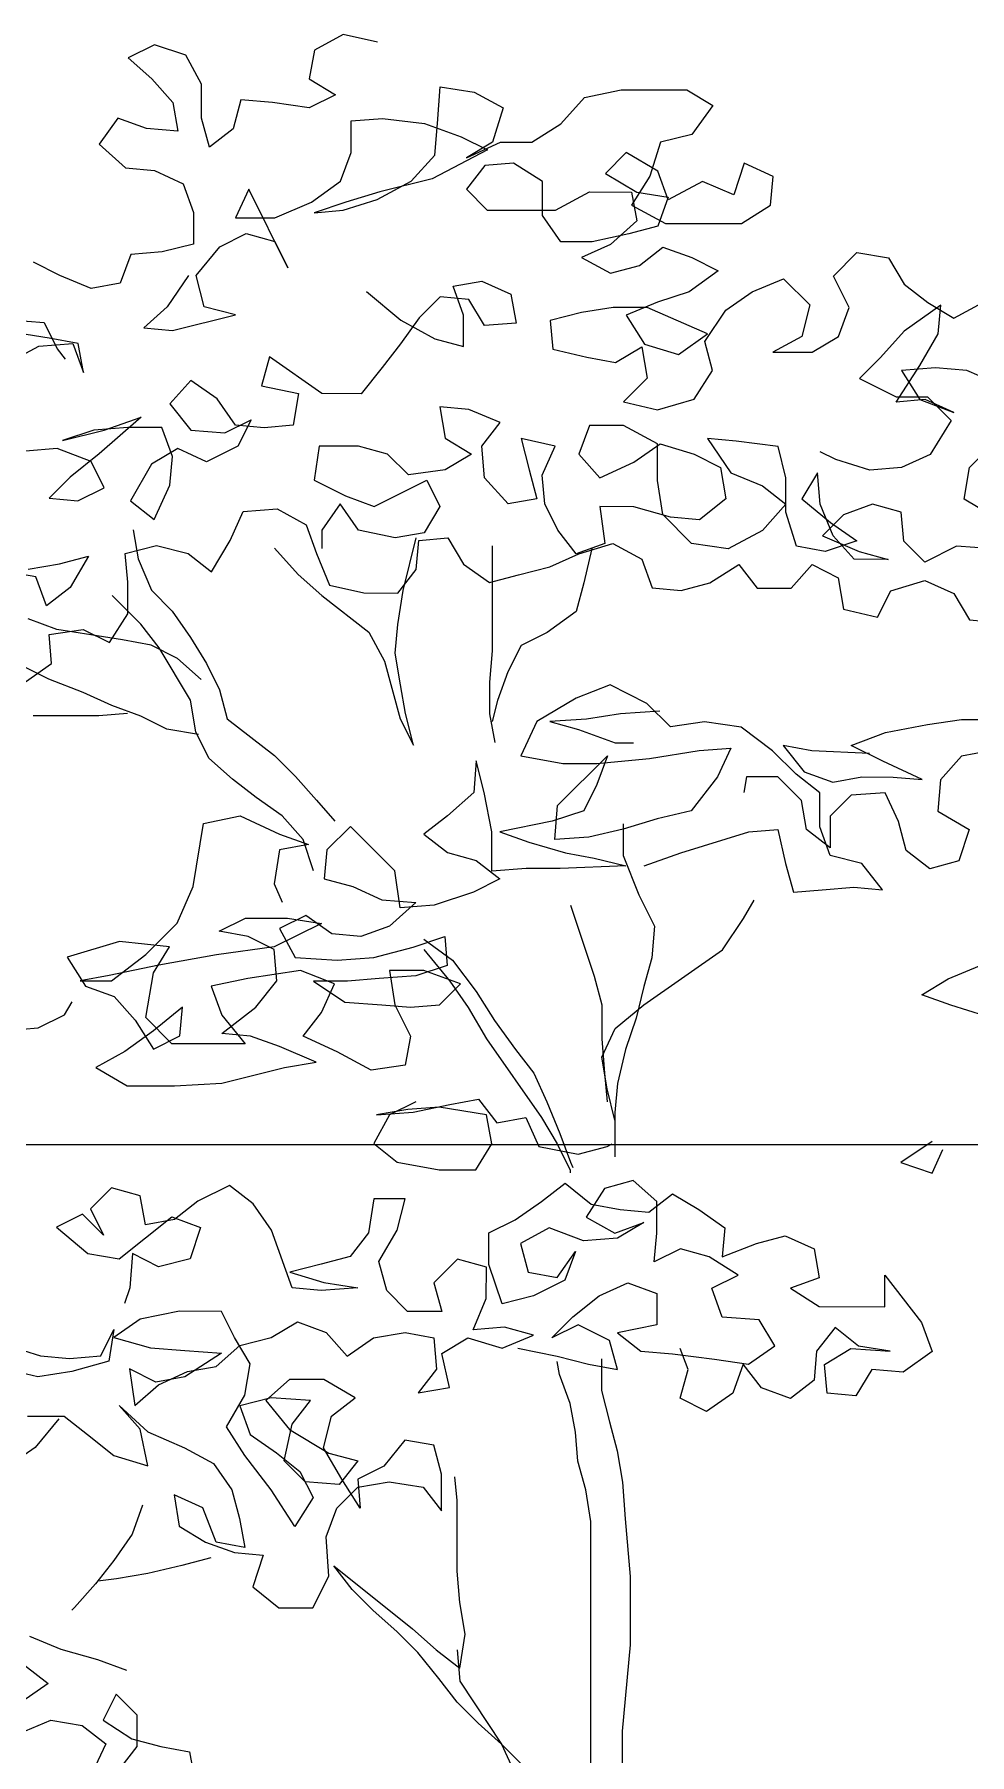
# Model space of a CAD drawing. Header units: millimetres. Extents: x -249630 to 95394, y -188036 to 109963.
# Drawn here: x -73480 to -73021, y 98252 to 99096 of the extents above; entities that cross this region are included whole.
import ezdxf

# ---------------------------------------------------------------- set-up
doc = ezdxf.new("R2010")
doc.units = ezdxf.units.MM
for name, color, linetype in [('AHojas', 86, 'Continuous'), ('ATronco', 36, 'Continuous'), ('Layer2', 8, 'Continuous')]:
    doc.layers.add(name, color=color, linetype=linetype)

# ---------------------------------------------------------------- blocks, each defined once
blk = doc.blocks.new('Arbol_01')
at = {"layer": 'AHojas'}
for p, q in [((-0.17966, 2.83178), (-0.18996, 2.82665)), ((-0.16731, 2.82765), (-0.17966, 2.83178)), ((-0.10552, 2.83584), (-0.11685, 2.82967)), ((-0.09214, 2.83273), (-0.10552, 2.83584)), ((-0.18996, 2.82665), (-0.1807, 2.8184)), ((-0.16114, 2.81632), (-0.16731, 2.82765)), ((-0.11685, 2.82967), (-0.11892, 2.81834)), ((-0.1807, 2.8184), (-0.17247, 2.80912)), ((-0.11892, 2.81834), (-0.10863, 2.81216)), ((-0.16115, 2.80294), (-0.16114, 2.81632)), ((-0.1457, 2.81013), (-0.1488, 2.79881)), ((-0.13335, 2.80909), (-0.1457, 2.81013)), ((-0.10863, 2.81216), (-0.11893, 2.80702)), ((-0.06848, 2.80079), (-0.06744, 2.81521)), ((-0.06744, 2.81521), (-0.05406, 2.81314)), ((-0.05406, 2.81314), (-0.04274, 2.80695)), ((-0.02009, 2.80075), (-0.01081, 2.81104)), ((-0.01081, 2.81104), (0.00361, 2.81411)), ((0.00361, 2.81411), (0.02935, 2.81409)), ((0.02935, 2.81409), (0.03964, 2.8079)), ((-0.17247, 2.80912), (-0.17043, 2.7978)), ((-0.11893, 2.80702), (-0.13335, 2.80909)), ((-0.04274, 2.80695), (-0.04687, 2.79356)), ((0.03964, 2.8079), (0.03139, 2.79658)), ((-0.1941, 2.80297), (-0.20132, 2.79268)), ((-0.18278, 2.79884), (-0.1941, 2.80297)), ((-0.17043, 2.7978), (-0.18278, 2.79884)), ((-0.15807, 2.79161), (-0.16115, 2.80294)), ((-0.1488, 2.79881), (-0.15807, 2.79161)), ((-0.10247, 2.7895), (-0.10246, 2.80185)), ((-0.10246, 2.80185), (-0.09011, 2.80287)), ((-0.09011, 2.80287), (-0.07363, 2.8008)), ((-0.07363, 2.8008), (-0.05922, 2.79564)), ((-0.06953, 2.78844), (-0.06848, 2.80079)), ((-0.03142, 2.79355), (-0.02009, 2.80075)), ((0.03139, 2.79658), (0.01903, 2.7935)), ((-0.20132, 2.79268), (-0.19103, 2.7834)), ((-0.04893, 2.79048), (-0.07056, 2.77917)), ((-0.05922, 2.79564), (-0.04893, 2.79048)), ((-0.05717, 2.7874), (-0.04378, 2.79356)), ((-0.04687, 2.79356), (-0.05717, 2.7874)), ((-0.04378, 2.79356), (-0.03142, 2.79355)), ((0.01903, 2.7935), (0.0149, 2.78012)), ((-0.19103, 2.7834), (-0.17971, 2.78236)), ((-0.1066, 2.77817), (-0.10247, 2.7895)), ((-0.0788, 2.77815), (-0.06953, 2.78844)), ((-0.04997, 2.7843), (-0.05718, 2.77504)), ((-0.03864, 2.78532), (-0.04997, 2.7843)), ((-0.02732, 2.7781), (-0.03864, 2.78532)), ((0.00564, 2.7894), (-0.0026, 2.78117)), ((0.01799, 2.78218), (0.00564, 2.7894)), ((0.05197, 2.78524), (0.04784, 2.77288)), ((0.0633, 2.78008), (0.05197, 2.78524)), ((-0.17971, 2.78236), (-0.16838, 2.7772)), ((-0.16838, 2.7772), (-0.16428, 2.76587)), ((-0.11794, 2.76995), (-0.1066, 2.77817)), ((-0.09219, 2.77095), (-0.0788, 2.77815)), ((-0.07056, 2.77917), (-0.09116, 2.77404)), ((-0.02733, 2.76472), (-0.02732, 2.7781)), ((-0.0026, 2.78117), (0.00975, 2.77395)), ((0.0149, 2.78012), (0.00768, 2.7688)), ((0.0221, 2.77085), (0.01799, 2.78218)), ((0.03549, 2.77804), (0.0221, 2.77085)), ((0.04784, 2.77288), (0.03549, 2.77804)), ((0.06226, 2.76875), (0.0633, 2.78008)), ((-0.14264, 2.77512), (-0.1478, 2.7638)), ((-0.12723, 2.74421), (-0.14264, 2.77512)), ((-0.13236, 2.76378), (-0.11794, 2.76995)), ((-0.10455, 2.76993), (-0.11691, 2.76583)), ((-0.10558, 2.76685), (-0.09219, 2.77095)), ((-0.09116, 2.77404), (-0.10455, 2.76993)), ((-0.05718, 2.77504), (-0.04895, 2.76679)), ((-0.02218, 2.76677), (-0.00879, 2.77397)), ((-0.00879, 2.77397), (0.00769, 2.77395)), ((0.00769, 2.77395), (0.00974, 2.76262)), ((0.00975, 2.77395), (0.0221, 2.77188)), ((0.0221, 2.77188), (0.01797, 2.76056)), ((-0.16428, 2.76587), (-0.16429, 2.75351)), ((-0.1478, 2.7638), (-0.13236, 2.76378)), ((-0.11691, 2.76583), (-0.10558, 2.76685)), ((-0.04895, 2.76679), (-0.02218, 2.76677)), ((-0.02013, 2.75441), (-0.02733, 2.76472)), ((0.00768, 2.7688), (0.02106, 2.76158)), ((0.05092, 2.76156), (0.06226, 2.76875)), ((-0.15399, 2.75248), (-0.14369, 2.75761)), ((-0.14369, 2.75761), (-0.13237, 2.75452)), ((0.00664, 2.75748), (-0.00778, 2.7544)), ((0.00974, 2.76262), (-0.00057, 2.75336)), ((0.01797, 2.76056), (0.00664, 2.75748)), ((0.02106, 2.76158), (0.05092, 2.76156)), ((-0.189, 2.74942), (-0.19313, 2.7381)), ((-0.17665, 2.75044), (-0.189, 2.74942)), ((-0.16429, 2.75351), (-0.17665, 2.75044)), ((-0.16327, 2.74116), (-0.15399, 2.75248)), ((-0.13237, 2.75452), (-0.12723, 2.74421)), ((-0.00778, 2.7544), (-0.02013, 2.75441)), ((-0.00057, 2.75336), (-0.0119, 2.74823)), ((0.01075, 2.74512), (0.02002, 2.75232)), ((0.02002, 2.75232), (0.03135, 2.74819)), ((0.08694, 2.74093), (0.09622, 2.75019)), ((0.09622, 2.75019), (0.10857, 2.74812)), ((-0.21681, 2.74121), (-0.2271, 2.74636)), ((-0.0119, 2.74823), (-0.00058, 2.74204)), ((-0.00058, 2.74204), (0.01075, 2.74512)), ((0.04164, 2.74303), (0.0303, 2.7348)), ((0.03135, 2.74819), (0.04164, 2.74303)), ((0.10857, 2.74812), (0.11474, 2.73781)), ((-0.20446, 2.73605), (-0.21681, 2.74121)), ((-0.19313, 2.7381), (-0.20446, 2.73605)), ((-0.16636, 2.74116), (-0.17461, 2.72881)), ((-0.16019, 2.7288), (-0.16327, 2.74116)), ((-0.06236, 2.73695), (-0.05104, 2.739)), ((-0.05826, 2.72562), (-0.06236, 2.73695)), ((-0.05104, 2.739), (-0.03971, 2.73384)), ((0.05502, 2.73478), (0.06738, 2.73992)), ((0.06738, 2.73992), (0.07767, 2.72961)), ((0.09311, 2.72857), (0.08694, 2.74093)), ((0.11474, 2.73781), (0.124, 2.7306)), ((-0.09635, 2.73492), (-0.08297, 2.72358)), ((-0.06752, 2.73283), (-0.07576, 2.7246)), ((-0.05619, 2.73179), (-0.06752, 2.73283)), ((-0.05002, 2.72149), (-0.05619, 2.73179)), ((-0.03971, 2.73384), (-0.03767, 2.72251)), ((0.01794, 2.73069), (0.00558, 2.72556)), ((0.0303, 2.7348), (0.01794, 2.73069)), ((0.04471, 2.72758), (0.05502, 2.73478)), ((0.07767, 2.72961), (0.07456, 2.71726)), ((0.12915, 2.72956), (0.11472, 2.71928)), ((0.124, 2.7306), (0.13429, 2.72441)), ((0.12811, 2.71824), (0.12915, 2.72956)), ((0.13429, 2.72441), (0.14562, 2.73058)), ((-0.23639, 2.72372), (-0.22301, 2.72268)), ((-0.22301, 2.72268), (-0.21787, 2.71238)), ((-0.17461, 2.72881), (-0.18388, 2.72058)), ((-0.17256, 2.71954), (-0.14784, 2.7257)), ((-0.14784, 2.7257), (-0.16019, 2.7288)), ((-0.07576, 2.7246), (-0.08298, 2.71431)), ((-0.08297, 2.72358), (-0.06959, 2.71636)), ((-0.05827, 2.71326), (-0.05826, 2.72562)), ((-0.03767, 2.72251), (-0.05002, 2.72149)), ((-0.01192, 2.7266), (-0.02428, 2.72353)), ((-0.02428, 2.72353), (-0.02326, 2.7122)), ((0.00044, 2.72865), (-0.01192, 2.7266)), ((0.01382, 2.72864), (0.00044, 2.72865)), ((0.00558, 2.72556), (0.01278, 2.71422)), ((0.0375, 2.71832), (0.01382, 2.72864)), ((0.03646, 2.71523), (0.04471, 2.72758)), ((0.08898, 2.71724), (0.09311, 2.72857)), ((-0.22095, 2.7165), (-0.23331, 2.71857)), ((-0.20963, 2.71443), (-0.22095, 2.7165)), ((-0.18388, 2.72058), (-0.17256, 2.71954)), ((-0.06959, 2.71636), (-0.05827, 2.71326)), ((0.02616, 2.71009), (0.0375, 2.71832)), ((0.07456, 2.71726), (0.06323, 2.71109)), ((0.07868, 2.71108), (0.08898, 2.71724)), ((0.11472, 2.71928), (0.10545, 2.70899)), ((0.12089, 2.70589), (0.12811, 2.71824)), ((-0.24053, 2.70519), (-0.22508, 2.71341)), ((-0.22508, 2.71341), (-0.21169, 2.71443)), ((-0.21787, 2.71238), (-0.21478, 2.70825)), ((-0.21169, 2.71443), (-0.20758, 2.7031)), ((-0.20758, 2.7031), (-0.20963, 2.71443)), ((-0.13447, 2.70921), (-0.13757, 2.69789)), ((-0.11389, 2.69478), (-0.13447, 2.70921)), ((-0.08298, 2.71431), (-0.0902, 2.70505)), ((-0.02326, 2.7122), (-0.00988, 2.7091)), ((-0.00988, 2.7091), (0.00145, 2.70703)), ((0.00145, 2.70703), (0.01175, 2.7132)), ((0.01175, 2.7132), (0.0138, 2.70084)), ((0.01278, 2.71422), (0.02616, 2.71009)), ((0.03954, 2.7039), (0.03646, 2.71523)), ((0.06323, 2.71109), (0.07868, 2.71108)), ((0.10545, 2.70899), (0.0972, 2.70076)), ((-0.0902, 2.70505), (-0.09844, 2.69476)), ((0.03233, 2.69258), (0.03954, 2.7039)), ((0.11161, 2.69148), (0.12089, 2.70589)), ((0.12707, 2.70485), (0.11368, 2.70384)), ((0.11368, 2.70384), (0.12088, 2.6925)), ((0.13942, 2.70381), (0.12707, 2.70485)), ((0.15383, 2.69762), (0.13942, 2.70381)), ((-0.16537, 2.69997), (-0.17361, 2.69071)), ((-0.15508, 2.69276), (-0.16537, 2.69997)), ((-0.13757, 2.69789), (-0.12315, 2.69479)), ((0.0138, 2.70084), (0.00452, 2.69158)), ((0.0972, 2.70076), (0.11161, 2.69354)), ((-0.17361, 2.69071), (-0.16538, 2.68041)), ((-0.14788, 2.68245), (-0.15508, 2.69276)), ((-0.12315, 2.69479), (-0.12522, 2.68243)), ((-0.09844, 2.69476), (-0.11389, 2.69478)), ((-0.06756, 2.68959), (-0.06551, 2.67723)), ((-0.05623, 2.68855), (-0.06756, 2.68959)), ((-0.04388, 2.68339), (-0.05623, 2.68855)), ((0.00452, 2.69158), (0.01791, 2.68848)), ((0.01791, 2.68848), (0.03233, 2.69258)), ((0.11161, 2.69354), (0.12397, 2.69353)), ((0.12294, 2.6925), (0.11161, 2.69148)), ((0.12088, 2.6925), (0.13426, 2.68734)), ((0.13426, 2.68734), (0.12294, 2.6925)), ((0.12397, 2.69353), (0.13323, 2.68425)), ((-0.18494, 2.68557), (-0.20143, 2.67117)), ((-0.19936, 2.68044), (-0.18494, 2.68557)), ((-0.152, 2.67937), (-0.1417, 2.68451)), ((-0.13655, 2.68141), (-0.14788, 2.68245)), ((-0.1417, 2.68451), (-0.14686, 2.67421)), ((-0.12522, 2.68243), (-0.13655, 2.68141)), ((-0.0511, 2.67413), (-0.04388, 2.68339)), ((-0.00887, 2.68232), (-0.013, 2.671)), ((0.00451, 2.68231), (-0.00887, 2.68232)), ((0.01789, 2.67509), (0.00451, 2.68231)), ((0.13323, 2.68425), (0.12498, 2.67088)), ((-0.21584, 2.67634), (-0.19936, 2.68044)), ((-0.20348, 2.68044), (-0.21584, 2.67634)), ((-0.1901, 2.68146), (-0.20348, 2.68044)), ((-0.17671, 2.68145), (-0.1901, 2.68146)), ((-0.1726, 2.67012), (-0.17671, 2.68145)), ((-0.16538, 2.68041), (-0.152, 2.67937)), ((-0.06551, 2.67723), (-0.05522, 2.67104)), ((-0.03565, 2.6772), (-0.03257, 2.66484)), ((-0.02226, 2.6741), (-0.03565, 2.6772)), ((0.00862, 2.66789), (0.01892, 2.67509)), ((0.01788, 2.66068), (0.01789, 2.67509)), ((0.01892, 2.67509), (0.03231, 2.67096)), ((0.03746, 2.67713), (0.04671, 2.66374)), ((0.04879, 2.67609), (0.03746, 2.67713)), ((0.06526, 2.67402), (0.04879, 2.67609)), ((0.14042, 2.66571), (0.15278, 2.67806)), ((-0.2179, 2.67325), (-0.23026, 2.67223)), ((-0.20452, 2.66809), (-0.2179, 2.67325)), ((-0.20143, 2.67117), (-0.21277, 2.66192)), ((-0.19938, 2.65779), (-0.20452, 2.66809)), ((-0.17054, 2.67321), (-0.18084, 2.66704)), ((-0.17364, 2.65879), (-0.1726, 2.67012)), ((-0.15922, 2.66805), (-0.17054, 2.67321)), ((-0.14686, 2.67421), (-0.15922, 2.66805)), ((-0.11494, 2.67418), (-0.11701, 2.6608)), ((-0.09949, 2.67417), (-0.11494, 2.67418)), ((-0.08817, 2.67107), (-0.09949, 2.67417)), ((-0.07994, 2.66283), (-0.08817, 2.67107)), ((-0.05522, 2.67104), (-0.06552, 2.66487)), ((-0.05008, 2.66177), (-0.0511, 2.67413)), ((-0.02742, 2.66278), (-0.02226, 2.6741)), ((-0.013, 2.671), (-0.00477, 2.66173)), ((0.03231, 2.67096), (0.0426, 2.6658)), ((0.06834, 2.66166), (0.06526, 2.67402)), ((0.08791, 2.66885), (0.08173, 2.67194)), ((0.10129, 2.66472), (0.08791, 2.66885)), ((0.12498, 2.67088), (0.11365, 2.66574)), ((-0.21277, 2.66192), (-0.22101, 2.65369)), ((-0.18084, 2.66704), (-0.18909, 2.65263)), ((-0.06552, 2.66487), (-0.07994, 2.66283)), ((-0.04082, 2.65146), (-0.05008, 2.66177)), ((-0.03257, 2.66484), (-0.02949, 2.65351)), ((-0.0264, 2.65145), (-0.02742, 2.66278)), ((-0.00477, 2.66173), (0.00862, 2.66789)), ((0.0426, 2.6658), (0.04465, 2.65344)), ((0.04671, 2.66374), (0.05907, 2.65858)), ((0.06832, 2.64827), (0.06834, 2.66166)), ((0.08069, 2.66371), (0.07451, 2.65342)), ((0.08171, 2.65135), (0.08069, 2.66371)), ((0.11365, 2.66574), (0.10129, 2.66472)), ((0.13835, 2.65336), (0.14042, 2.66571)), ((-0.20969, 2.65265), (-0.19938, 2.65779)), ((-0.17983, 2.64541), (-0.17364, 2.65879)), ((-0.11701, 2.6608), (-0.10466, 2.65461)), ((-0.10466, 2.65461), (-0.09333, 2.65048)), ((-0.09333, 2.65048), (-0.07273, 2.66076)), ((-0.07273, 2.66076), (-0.06759, 2.65046)), ((0.01993, 2.64729), (0.01788, 2.66068)), ((0.05907, 2.65858), (0.06833, 2.65136)), ((-0.22101, 2.65369), (-0.20969, 2.65265)), ((-0.18909, 2.65263), (-0.17983, 2.64541)), ((-0.14998, 2.63715), (-0.14482, 2.64847)), ((-0.14482, 2.64847), (-0.13143, 2.64949)), ((-0.13143, 2.64949), (-0.12011, 2.6433)), ((-0.10672, 2.65152), (-0.11394, 2.64123)), ((-0.09952, 2.64122), (-0.10672, 2.65152)), ((-0.06759, 2.65046), (-0.07378, 2.64017)), ((-0.02949, 2.65351), (-0.04082, 2.65146)), ((-0.02127, 2.64115), (-0.0264, 2.65145)), ((-0.00478, 2.6504), (-0.00274, 2.63598)), ((0.0086, 2.65039), (-0.00478, 2.6504)), ((0.02302, 2.64626), (0.0086, 2.65039)), ((0.04465, 2.65344), (0.03434, 2.64522)), ((0.06833, 2.65136), (0.05905, 2.64108)), ((0.07243, 2.63488), (0.06832, 2.64827)), ((0.07451, 2.65342), (0.08582, 2.64414)), ((0.08685, 2.63899), (0.08171, 2.65135)), ((0.10231, 2.65133), (0.09098, 2.64722)), ((0.11363, 2.64823), (0.10231, 2.65133)), ((0.11465, 2.63691), (0.11363, 2.64823)), ((0.14864, 2.64717), (0.13835, 2.65336)), ((-0.12011, 2.6433), (-0.116, 2.63197)), ((-0.11394, 2.64123), (-0.11394, 2.63403)), ((-0.08511, 2.63812), (-0.09952, 2.64122)), ((-0.01407, 2.63187), (-0.02127, 2.64115)), ((0.03124, 2.63595), (0.01993, 2.64729)), ((0.03434, 2.64522), (0.02302, 2.64626)), ((0.05905, 2.64108), (0.04566, 2.63388)), ((0.09098, 2.64722), (0.08273, 2.63899)), ((0.08582, 2.64414), (0.09611, 2.63692)), ((-0.19117, 2.63204), (-0.17881, 2.63511)), ((-0.17881, 2.63511), (-0.16646, 2.63201)), ((-0.1572, 2.6248), (-0.14998, 2.63715)), ((-0.07378, 2.64017), (-0.08511, 2.63812)), ((-0.08204, 2.61752), (-0.07687, 2.63811)), ((-0.07688, 2.62575), (-0.07584, 2.63708)), ((-0.07584, 2.63708), (-0.06451, 2.6381)), ((-0.06451, 2.6381), (-0.05835, 2.6278)), ((-0.00274, 2.63598), (-0.01407, 2.63187)), ((-0.01304, 2.63187), (0.00035, 2.63598)), ((0.00035, 2.63598), (0.01167, 2.62979)), ((0.04566, 2.63388), (0.03124, 2.63595)), ((0.08375, 2.63282), (0.07243, 2.63488)), ((0.08273, 2.63899), (0.09714, 2.6328)), ((0.09611, 2.63692), (0.08375, 2.63282)), ((0.09508, 2.62972), (0.08685, 2.63899)), ((0.12288, 2.62866), (0.11465, 2.63691)), ((0.13524, 2.63483), (0.12288, 2.62866)), ((0.14966, 2.63378), (0.13524, 2.63483)), ((-0.22927, 2.62589), (-0.21692, 2.62794)), ((-0.21692, 2.62794), (-0.20559, 2.63102)), ((-0.20559, 2.63102), (-0.21281, 2.61867)), ((-0.19015, 2.62071), (-0.19117, 2.63204)), ((-0.16646, 2.63201), (-0.1572, 2.6248)), ((-0.116, 2.63197), (-0.11087, 2.61961)), ((-0.05835, 2.6278), (-0.04806, 2.62058)), ((-0.02437, 2.62674), (-0.01304, 2.63187)), ((-0.00789, 2.63393), (-0.01099, 2.62055)), ((0.01167, 2.62979), (0.01578, 2.61846)), ((0.03844, 2.6205), (0.04977, 2.6277)), ((0.04977, 2.6277), (0.05697, 2.61842)), ((0.07036, 2.61841), (0.0786, 2.62767)), ((0.0786, 2.62767), (0.08889, 2.62251)), ((0.10846, 2.6297), (0.09508, 2.62972)), ((0.09714, 2.6328), (0.10846, 2.6297)), ((-0.22619, 2.6228), (-0.23751, 2.62487)), ((-0.22208, 2.61147), (-0.22619, 2.6228)), ((-0.0841, 2.61649), (-0.07688, 2.62575)), ((-0.04806, 2.62058), (-0.03673, 2.62366)), ((-0.03673, 2.62366), (-0.02437, 2.62674)), ((0.08889, 2.62251), (0.09094, 2.61016)), ((0.10948, 2.61735), (0.12287, 2.62145)), ((0.12287, 2.62145), (0.13419, 2.61629)), ((-0.21281, 2.61867), (-0.22208, 2.61147)), ((-0.19016, 2.60835), (-0.19015, 2.62071)), ((-0.11087, 2.61961), (-0.09748, 2.61651)), ((-0.09748, 2.61651), (-0.0841, 2.61649)), ((0.01578, 2.61846), (0.02711, 2.61742)), ((0.02711, 2.61742), (0.03844, 2.6205)), ((0.05697, 2.61842), (0.07036, 2.61841)), ((0.10432, 2.60705), (0.10948, 2.61735)), ((0.13419, 2.61629), (0.14036, 2.60599)), ((-0.19738, 2.59703), (-0.19016, 2.60835)), ((0.09094, 2.61016), (0.10432, 2.60705)), ((-0.21797, 2.6022), (-0.22929, 2.60633)), ((-0.22106, 2.60014), (-0.20767, 2.60219)), ((-0.20459, 2.60013), (-0.21797, 2.6022)), ((-0.20767, 2.60219), (-0.19738, 2.59703)), ((0.14036, 2.60599), (0.15169, 2.60495)), ((-0.22004, 2.58882), (-0.22106, 2.60014)), ((-0.19223, 2.59806), (-0.20459, 2.60013)), ((-0.22108, 2.58264), (-0.23343, 2.58883)), ((-0.23034, 2.58162), (-0.22004, 2.58882)), ((-0.00073, 2.58038), (-0.01412, 2.57524)), ((0.01368, 2.57316), (-0.00073, 2.58038)), ((-0.01412, 2.57524), (-0.02957, 2.56599)), ((-0.01001, 2.567), (-0.02442, 2.56598)), ((0.00338, 2.56905), (-0.01001, 2.567)), ((0.01883, 2.57006), (0.00338, 2.56905)), ((0.02294, 2.56388), (0.01368, 2.57316)), ((0.12385, 2.56482), (0.13724, 2.56687)), ((0.13724, 2.56687), (0.15062, 2.56685)), ((-0.02957, 2.56599), (-0.03576, 2.55261)), ((-0.02442, 2.56598), (-0.0131, 2.56289)), ((-0.0131, 2.56289), (0.00131, 2.55772)), ((0.03633, 2.56593), (0.02294, 2.56388)), ((0.05074, 2.56386), (0.03633, 2.56593)), ((0.06309, 2.55458), (0.05074, 2.56386)), ((0.09398, 2.55661), (0.10737, 2.56175)), ((0.10737, 2.56175), (0.12385, 2.56482)), ((0.00131, 2.55772), (0.00852, 2.55772)), ((0.01469, 2.55153), (0.03426, 2.5546)), ((0.03426, 2.5546), (0.04662, 2.55562)), ((0.04662, 2.55562), (0.04146, 2.5443)), ((0.07235, 2.5453), (0.06309, 2.55458)), ((0.06721, 2.55663), (0.07544, 2.54633)), ((0.07853, 2.55456), (0.06721, 2.55663)), ((0.10119, 2.55351), (0.07853, 2.55456)), ((0.10633, 2.55042), (0.09398, 2.55661)), ((0.14855, 2.5545), (0.13722, 2.55245)), ((-0.05327, 2.55057), (-0.05431, 2.53821)), ((-0.05019, 2.53821), (-0.05327, 2.55057)), ((-0.03576, 2.55261), (-0.01929, 2.54951)), ((-0.02136, 2.53303), (-0.00178, 2.55258)), ((-0.01929, 2.54951), (-0.0059, 2.54949)), ((-0.00178, 2.55258), (-0.00591, 2.54126)), ((-0.0059, 2.54949), (0.01469, 2.55153)), ((0.12177, 2.5432), (0.10633, 2.55042)), ((0.13722, 2.55245), (0.12898, 2.54319)), ((-0.00591, 2.54126), (-0.01107, 2.53096)), ((0.04146, 2.5443), (0.03115, 2.53092)), ((0.05278, 2.54429), (0.05175, 2.53811)), ((0.06514, 2.54428), (0.05278, 2.54429)), ((0.0744, 2.535), (0.06514, 2.54428)), ((0.08161, 2.53809), (0.07235, 2.5453)), ((0.07544, 2.54633), (0.08676, 2.5422)), ((0.08676, 2.5422), (0.09809, 2.54425)), ((0.09809, 2.54425), (0.11045, 2.54424)), ((0.11045, 2.54424), (0.12177, 2.5432)), ((0.12898, 2.54319), (0.12794, 2.53084)), ((-0.05431, 2.53821), (-0.06461, 2.52895)), ((-0.04712, 2.52276), (-0.05019, 2.53821)), ((-0.02241, 2.51965), (-0.02136, 2.53303)), ((0.07645, 2.52368), (0.0744, 2.535)), ((0.0816, 2.5247), (0.08161, 2.53809)), ((0.09396, 2.53705), (0.08572, 2.52882)), ((0.10735, 2.53806), (0.09396, 2.53705)), ((0.11249, 2.52673), (0.10735, 2.53806)), ((-0.16038, 2.52595), (-0.14596, 2.52903)), ((-0.14596, 2.52903), (-0.13052, 2.52181)), ((-0.06461, 2.52895), (-0.07389, 2.52175)), ((-0.02343, 2.52686), (-0.04403, 2.52276)), ((-0.01107, 2.53096), (-0.02343, 2.52686)), ((0.01776, 2.52785), (0.00437, 2.52374)), ((0.03115, 2.53092), (0.01776, 2.52785)), ((0.08572, 2.52882), (0.08571, 2.51646)), ((0.11557, 2.5154), (0.11249, 2.52673)), ((0.12794, 2.53084), (0.14029, 2.52362)), ((-0.16452, 2.50124), (-0.16038, 2.52595)), ((-0.13052, 2.52181), (-0.1192, 2.51768)), ((-0.10272, 2.52487), (-0.11199, 2.51561)), ((-0.08523, 2.50735), (-0.10272, 2.52487)), ((-0.07389, 2.52175), (-0.06463, 2.51454)), ((-0.04713, 2.50731), (-0.04712, 2.52276)), ((-0.04403, 2.52276), (-0.0327, 2.51863)), ((-0.00902, 2.52066), (-0.02241, 2.51965)), ((0.00437, 2.52374), (-0.00902, 2.52066)), ((0.00437, 2.5258), (0.00436, 2.51344)), ((0.02701, 2.51445), (0.05379, 2.52267)), ((0.05379, 2.52267), (0.06512, 2.52369)), ((0.06512, 2.52369), (0.0682, 2.5103)), ((0.08571, 2.51646), (0.07645, 2.52368)), ((0.0857, 2.51337), (0.0816, 2.5247)), ((0.14029, 2.52362), (0.13616, 2.51126)), ((-0.13053, 2.51563), (-0.1326, 2.50224)), ((-0.1192, 2.51768), (-0.13053, 2.51563)), ((-0.11199, 2.51561), (-0.11303, 2.50429)), ((-0.06463, 2.51454), (-0.0533, 2.51144)), ((-0.0327, 2.51863), (-0.01829, 2.5145)), ((-0.01829, 2.5145), (-0.00697, 2.51243)), ((0.01259, 2.50932), (0.02701, 2.51445)), ((0.09806, 2.51027), (0.0857, 2.51337)), ((0.12483, 2.50819), (0.11557, 2.5154)), ((-0.08318, 2.49293), (-0.08523, 2.50735)), ((-0.0533, 2.51144), (-0.04404, 2.50422)), ((-0.03374, 2.50833), (-0.04713, 2.50731)), ((-0.02036, 2.50832), (-0.03374, 2.50833)), ((0.00539, 2.50933), (-0.02036, 2.50832)), ((-0.00697, 2.51243), (0.00539, 2.50933)), ((0.0682, 2.5103), (0.07128, 2.49897)), ((0.10629, 2.49997), (0.09806, 2.51027)), ((0.13616, 2.51126), (0.12483, 2.50819)), ((-0.17071, 2.48683), (-0.16452, 2.50124)), ((-0.1326, 2.50224), (-0.12952, 2.49503)), ((-0.11303, 2.50429), (-0.10171, 2.50119)), ((-0.10171, 2.50119), (-0.09039, 2.49603)), ((-0.04404, 2.50422), (-0.05434, 2.49908)), ((0.07128, 2.49897), (0.0826, 2.49999)), ((0.0826, 2.49999), (0.09496, 2.50101)), ((0.09496, 2.50101), (0.10629, 2.49997)), ((-0.09039, 2.49603), (-0.077, 2.49499)), ((-0.077, 2.49499), (-0.08731, 2.48573)), ((-0.06979, 2.49395), (-0.08318, 2.49293)), ((-0.05434, 2.49908), (-0.06979, 2.49395)), ((-0.18308, 2.47449), (-0.17071, 2.48683)), ((-0.15424, 2.48373), (-0.14394, 2.48887)), ((-0.14394, 2.48887), (-0.12746, 2.48885)), ((-0.11408, 2.48678), (-0.13262, 2.47753)), ((-0.12025, 2.48988), (-0.13055, 2.48474)), ((-0.12746, 2.48885), (-0.11408, 2.48678)), ((-0.10996, 2.48266), (-0.12025, 2.48988)), ((-0.08731, 2.48573), (-0.09864, 2.48162)), ((-0.19337, 2.47965), (-0.21397, 2.47349)), ((-0.17381, 2.47757), (-0.19337, 2.47965)), ((-0.14291, 2.48166), (-0.15424, 2.48373)), ((-0.13262, 2.4765), (-0.14291, 2.48166)), ((-0.13055, 2.48474), (-0.12439, 2.47341)), ((-0.09864, 2.48162), (-0.10996, 2.48266)), ((-0.07805, 2.47748), (-0.06569, 2.48159)), ((-0.07393, 2.48057), (-0.06261, 2.47232)), ((-0.06569, 2.48159), (-0.06467, 2.47026)), ((-0.21397, 2.47349), (-0.20677, 2.46215)), ((-0.19647, 2.4642), (-0.18308, 2.47449)), ((-0.17999, 2.46728), (-0.17381, 2.47757)), ((-0.15528, 2.47446), (-0.17793, 2.47037)), ((-0.1316, 2.46414), (-0.13262, 2.4765)), ((-0.12439, 2.47341), (-0.10791, 2.47236)), ((-0.10791, 2.47236), (-0.0935, 2.47338)), ((-0.0935, 2.47338), (-0.07805, 2.47748)), ((-0.07393, 2.47645), (-0.06364, 2.46408)), ((-0.1975, 2.46626), (-0.20883, 2.46422)), ((-0.17793, 2.47037), (-0.1975, 2.46626)), ((-0.1831, 2.44978), (-0.17999, 2.46728)), ((-0.12233, 2.46825), (-0.14293, 2.46518)), ((-0.10895, 2.46309), (-0.12233, 2.46825)), ((-0.07703, 2.46615), (-0.09144, 2.46514)), ((-0.08732, 2.46822), (-0.08528, 2.45484)), ((-0.07394, 2.46821), (-0.08732, 2.46822)), ((-0.06467, 2.47026), (-0.07703, 2.46615)), ((-0.05953, 2.46305), (-0.07394, 2.46821)), ((0.132, 2.46493), (0.14436, 2.47007)), ((-0.20883, 2.46422), (-0.19647, 2.4642)), ((-0.20677, 2.46215), (-0.19545, 2.45803)), ((-0.14293, 2.46518), (-0.15735, 2.46211)), ((-0.15735, 2.46211), (-0.15324, 2.45078)), ((-0.13985, 2.45386), (-0.1316, 2.46414)), ((-0.11719, 2.46413), (-0.10484, 2.45588)), ((-0.1038, 2.46412), (-0.11719, 2.46413)), ((-0.11411, 2.45177), (-0.10895, 2.46309)), ((-0.09144, 2.46514), (-0.1038, 2.46412)), ((-0.06777, 2.45482), (-0.05953, 2.46305)), ((0.12169, 2.45876), (0.132, 2.46493)), ((0.13302, 2.45464), (0.12169, 2.45876)), ((-0.21502, 2.45084), (-0.21193, 2.45598)), ((-0.19545, 2.45803), (-0.18722, 2.44875)), ((-0.16868, 2.45388), (-0.18002, 2.44463)), ((-0.16972, 2.44256), (-0.16868, 2.45388)), ((-0.15324, 2.44357), (-0.13985, 2.45386)), ((-0.10484, 2.45588), (-0.09042, 2.45484)), ((-0.09042, 2.45484), (-0.0791, 2.4538)), ((-0.08528, 2.45484), (-0.07911, 2.44247)), ((-0.0791, 2.4538), (-0.06777, 2.45482)), ((0.1464, 2.4505), (0.13302, 2.45464)), ((-0.23768, 2.44468), (-0.22532, 2.4457)), ((-0.22532, 2.4457), (-0.21502, 2.45084)), ((-0.18722, 2.44875), (-0.18002, 2.43742)), ((-0.17281, 2.43947), (-0.1831, 2.44978)), ((-0.15324, 2.45078), (-0.14398, 2.43944)), ((-0.12133, 2.44251), (-0.11411, 2.45177)), ((-0.18002, 2.44463), (-0.19135, 2.4364)), ((-0.18002, 2.43742), (-0.16972, 2.44256)), ((-0.14398, 2.43944), (-0.17281, 2.43947)), ((-0.14192, 2.44253), (-0.15324, 2.44357)), ((-0.1306, 2.4384), (-0.14192, 2.44253)), ((-0.10795, 2.43632), (-0.12133, 2.44251)), ((-0.07911, 2.44247), (-0.08118, 2.43115)), ((-0.19135, 2.4364), (-0.20268, 2.43023)), ((-0.11619, 2.43221), (-0.1306, 2.4384)), ((-0.12854, 2.43016), (-0.11619, 2.43221)), ((-0.09457, 2.4291), (-0.10795, 2.43632)), ((-0.20268, 2.43023), (-0.19033, 2.42301)), ((-0.15326, 2.42401), (-0.12854, 2.43016)), ((-0.08118, 2.43115), (-0.09457, 2.4291)), ((-0.19033, 2.42301), (-0.1718, 2.42299)), ((-0.1718, 2.42299), (-0.15326, 2.42401)), ((-0.08737, 2.41159), (-0.09356, 2.40027)), ((-0.08017, 2.41364), (-0.09252, 2.4116)), ((-0.09252, 2.4116), (-0.07811, 2.41261)), ((-0.07707, 2.41673), (-0.08737, 2.41159)), ((-0.06781, 2.41466), (-0.08017, 2.41364)), ((-0.07811, 2.41261), (-0.06369, 2.41569)), ((-0.04928, 2.41156), (-0.06781, 2.41466)), ((-0.04723, 2.40023), (-0.04928, 2.41156)), ((-0.09356, 2.40027), (-0.0843, 2.39305)), ((-0.05342, 2.38994), (-0.04723, 2.40023)), ((0.12576, 2.4011), (0.1134, 2.39287)), ((0.12575, 2.38874), (0.12988, 2.39801)), ((-0.0843, 2.39305), (-0.06783, 2.38995)), ((0.1134, 2.39287), (0.12575, 2.38874)), ((-0.06783, 2.38995), (-0.05342, 2.38994)), ((-0.02768, 2.37756), (-0.01841, 2.38476)), ((-0.01841, 2.38476), (-0.00812, 2.37651)), ((0.00836, 2.38576), (-0.00297, 2.38268)), ((0.01762, 2.37751), (0.00836, 2.38576)), ((-0.19655, 2.38286), (-0.20479, 2.37463)), ((-0.18522, 2.37976), (-0.19655, 2.38286)), ((-0.18317, 2.36843), (-0.18522, 2.37976)), ((-0.16257, 2.37768), (-0.17185, 2.37048)), ((-0.15021, 2.38385), (-0.16257, 2.37768)), ((-0.14095, 2.37663), (-0.15021, 2.38385)), ((-0.09358, 2.37865), (-0.09565, 2.36526)), ((-0.08123, 2.37864), (-0.09358, 2.37865)), ((-0.08433, 2.36628), (-0.08123, 2.37864)), ((-0.00297, 2.38268), (-0.01019, 2.37136)), ((0.01453, 2.3734), (0.0238, 2.3806)), ((0.0238, 2.3806), (0.03409, 2.37441)), ((-0.20788, 2.37257), (-0.21818, 2.36743)), ((-0.19965, 2.36433), (-0.20788, 2.37257)), ((-0.20479, 2.37463), (-0.19965, 2.36433)), ((-0.19348, 2.35506), (-0.17287, 2.37151)), ((-0.17287, 2.37151), (-0.16155, 2.36738)), ((-0.13375, 2.36633), (-0.14095, 2.37663)), ((-0.03799, 2.37036), (-0.02768, 2.37756)), ((-0.01019, 2.37136), (0.00114, 2.36517)), ((-0.00812, 2.37651), (0.0032, 2.37444)), ((0.0032, 2.37444), (0.01453, 2.3734)), ((0.01761, 2.36516), (0.01762, 2.37751)), ((0.03409, 2.37441), (0.04438, 2.36719)), ((-0.21818, 2.36743), (-0.20584, 2.35713)), ((-0.17185, 2.37048), (-0.18317, 2.36843)), ((-0.16155, 2.36738), (-0.16568, 2.35503)), ((-0.12554, 2.34367), (-0.13375, 2.36633)), ((-0.09565, 2.36526), (-0.10287, 2.356)), ((-0.09155, 2.35393), (-0.08433, 2.36628)), ((-0.0483, 2.35286), (-0.04829, 2.36522)), ((-0.04829, 2.36522), (-0.03799, 2.37036)), ((-0.0246, 2.36726), (-0.03594, 2.36109)), ((-0.01122, 2.3621), (-0.0246, 2.36726)), ((0.00114, 2.36517), (0.01247, 2.36928)), ((0.01247, 2.36928), (0.00216, 2.36311)), ((0.01657, 2.35383), (0.01761, 2.36516)), ((0.04438, 2.36719), (0.04334, 2.35587)), ((-0.03594, 2.36109), (-0.03286, 2.34976)), ((-0.02153, 2.34769), (-0.01432, 2.35798)), ((-0.01432, 2.35798), (-0.01845, 2.34666)), ((0.00216, 2.36311), (-0.01122, 2.3621)), ((0.02687, 2.35897), (0.01657, 2.35383)), ((0.0382, 2.35587), (0.02687, 2.35897)), ((0.04334, 2.35587), (0.05673, 2.361)), ((0.05673, 2.361), (0.06806, 2.36408)), ((0.06806, 2.36408), (0.07939, 2.35892)), ((0.07939, 2.35892), (0.08143, 2.3476)), ((-0.20584, 2.35713), (-0.19348, 2.35506)), ((-0.18833, 2.35711), (-0.18938, 2.34372)), ((-0.17804, 2.35195), (-0.18833, 2.35711)), ((-0.16568, 2.35503), (-0.17804, 2.35195)), ((-0.1142, 2.35292), (-0.12656, 2.34985)), ((-0.10287, 2.356), (-0.1142, 2.35292)), ((-0.08847, 2.3426), (-0.09155, 2.35393)), ((-0.06065, 2.35493), (-0.06993, 2.34567)), ((-0.04933, 2.35183), (-0.06065, 2.35493)), ((-0.04934, 2.33948), (-0.04933, 2.35183)), ((-0.04317, 2.33741), (-0.0483, 2.35286)), ((0.04952, 2.34865), (0.0382, 2.35587)), ((-0.12656, 2.34985), (-0.11318, 2.34571)), ((-0.11318, 2.34571), (-0.09979, 2.34364)), ((-0.06993, 2.34567), (-0.06685, 2.33435)), ((-0.03286, 2.34976), (-0.02153, 2.34769)), ((-0.01845, 2.34666), (-0.03081, 2.34049)), ((-0.00507, 2.34047), (0.00627, 2.34561)), ((0.00627, 2.34561), (0.01759, 2.34148)), ((0.03921, 2.34352), (0.04952, 2.34865)), ((0.08143, 2.3476), (0.0701, 2.34349)), ((0.10717, 2.33625), (0.10718, 2.3486)), ((0.10718, 2.3486), (0.12158, 2.33005)), ((-0.18938, 2.34372), (-0.19144, 2.33755)), ((-0.11421, 2.34263), (-0.12554, 2.34367)), ((-0.09979, 2.34364), (-0.11421, 2.34263)), ((-0.08024, 2.33436), (-0.08847, 2.3426)), ((-0.0545, 2.32713), (-0.04934, 2.33948)), ((-0.03081, 2.34049), (-0.04317, 2.33741)), ((-0.01537, 2.33224), (-0.00507, 2.34047)), ((0.01759, 2.34148), (0.01758, 2.32912)), ((0.04332, 2.33219), (0.03921, 2.34352)), ((0.0701, 2.34349), (0.08142, 2.33627)), ((-0.18527, 2.33137), (-0.19557, 2.32417)), ((-0.16982, 2.33444), (-0.18527, 2.33137)), ((-0.15334, 2.33442), (-0.16982, 2.33444)), ((-0.14821, 2.32412), (-0.15334, 2.33442)), ((-0.06685, 2.33435), (-0.08024, 2.33436)), ((-0.02361, 2.32401), (-0.01537, 2.33224)), ((0.05774, 2.33114), (0.04332, 2.33219)), ((0.06391, 2.32084), (0.05774, 2.33114)), ((0.08142, 2.33627), (0.10717, 2.33625)), ((-0.20073, 2.31696), (-0.19557, 2.32726)), ((-0.19557, 2.32726), (-0.19764, 2.3149)), ((-0.19557, 2.32417), (-0.18116, 2.32003)), ((-0.14204, 2.31382), (-0.14821, 2.32412)), ((-0.14615, 2.32103), (-0.13379, 2.32411)), ((-0.13379, 2.32411), (-0.12349, 2.33028)), ((-0.12349, 2.33028), (-0.11217, 2.32615)), ((-0.11217, 2.32615), (-0.10394, 2.31688)), ((-0.10394, 2.31688), (-0.09363, 2.32407)), ((-0.09363, 2.32407), (-0.08127, 2.32612)), ((-0.08127, 2.32612), (-0.06995, 2.32405)), ((-0.06995, 2.32405), (-0.06893, 2.31169)), ((-0.06687, 2.31787), (-0.05656, 2.32404)), ((-0.05656, 2.32404), (-0.04318, 2.31991)), ((-0.04215, 2.32815), (-0.0545, 2.32713)), ((-0.04318, 2.31991), (-0.03082, 2.32505)), ((-0.03082, 2.32505), (-0.04215, 2.32815)), ((-0.01331, 2.32915), (-0.02361, 2.32401)), ((-0.00096, 2.32296), (-0.01331, 2.32915)), ((0.01758, 2.32912), (0.00213, 2.32605)), ((0.00213, 2.32605), (0.01139, 2.31883)), ((0.08759, 2.32803), (0.08038, 2.31877)), ((0.09685, 2.32081), (0.08759, 2.32803)), ((0.12158, 2.33005), (0.12568, 2.31872)), ((-0.23779, 2.32112), (-0.22441, 2.31699)), ((-0.22441, 2.31699), (-0.21308, 2.31595)), ((-0.21308, 2.31595), (-0.20073, 2.31696)), ((-0.18116, 2.32003), (-0.16777, 2.31899)), ((-0.15336, 2.31795), (-0.16778, 2.3087)), ((-0.16777, 2.31899), (-0.15336, 2.31795)), ((-0.15542, 2.3128), (-0.14615, 2.32103)), ((-0.06379, 2.30448), (-0.06687, 2.31787)), ((-0.037, 2.3199), (-0.02156, 2.3168)), ((0.00212, 2.31163), (-0.00096, 2.32296)), ((0.01139, 2.31883), (0.02374, 2.31779)), ((0.02374, 2.31779), (0.04022, 2.31571)), ((0.02992, 2.3116), (0.02684, 2.31984)), ((0.0536, 2.31364), (0.06391, 2.32084)), ((0.08038, 2.31877), (0.07934, 2.30744)), ((0.08346, 2.31361), (0.09376, 2.31978)), ((0.09376, 2.31978), (0.10921, 2.31874)), ((0.10921, 2.31874), (0.09685, 2.32081)), ((0.12568, 2.31872), (0.11435, 2.3105)), ((-0.22545, 2.30875), (-0.23883, 2.31185)), ((-0.21206, 2.3108), (-0.22545, 2.30875)), ((-0.19764, 2.3149), (-0.21206, 2.3108)), ((-0.1894, 2.3118), (-0.18736, 2.29739)), ((-0.17911, 2.30665), (-0.1894, 2.3118)), ((-0.17808, 2.30562), (-0.16675, 2.31075)), ((-0.16675, 2.31075), (-0.15542, 2.3128)), ((-0.14411, 2.30147), (-0.14204, 2.31382)), ((-0.06893, 2.31169), (-0.07615, 2.30243)), ((-0.02156, 2.3168), (-0.00921, 2.3137)), ((-0.02054, 2.30959), (-0.02156, 2.31474)), ((-0.00921, 2.3137), (0.00212, 2.31163)), ((-0.00406, 2.31575), (-0.00407, 2.3034)), ((0.02682, 2.30028), (0.02992, 2.3116)), ((0.04022, 2.31571), (0.0536, 2.31364)), ((0.05154, 2.31364), (0.04741, 2.30232)), ((0.05874, 2.30437), (0.05154, 2.31364)), ((0.08448, 2.30229), (0.08346, 2.31361)), ((0.10199, 2.31154), (0.09581, 2.30125)), ((0.11435, 2.3105), (0.10199, 2.31154)), ((-0.18736, 2.29739), (-0.17808, 2.30562)), ((-0.16778, 2.3087), (-0.17911, 2.30665)), ((-0.1266, 2.30763), (-0.13587, 2.2994)), ((-0.11321, 2.30762), (-0.1266, 2.30763)), ((-0.10086, 2.3004), (-0.11321, 2.30762)), ((-0.07615, 2.30243), (-0.06379, 2.30448)), ((0.07006, 2.30024), (0.05874, 2.30437)), ((0.07934, 2.30744), (0.07006, 2.30024)), ((-0.19354, 2.29739), (-0.18222, 2.28709)), ((-0.18531, 2.28812), (-0.19354, 2.29739)), ((-0.15133, 2.28912), (-0.14411, 2.30147)), ((-0.13381, 2.30043), (-0.14617, 2.29735)), ((-0.14617, 2.29735), (-0.14206, 2.28602)), ((-0.13587, 2.2994), (-0.12662, 2.28806)), ((-0.11837, 2.29938), (-0.13381, 2.30043)), ((-0.12558, 2.29012), (-0.11837, 2.29938)), ((-0.11014, 2.2932), (-0.10086, 2.3004)), ((0.03711, 2.29512), (0.02682, 2.30028)), ((0.04741, 2.30232), (0.03711, 2.29512)), ((0.09581, 2.30125), (0.08448, 2.30229)), ((-0.22958, 2.29331), (-0.21516, 2.29329)), ((-0.21516, 2.29329), (-0.2059, 2.28608)), ((-0.12869, 2.27571), (-0.12558, 2.29012)), ((-0.11324, 2.28084), (-0.11014, 2.2932)), ((-0.2059, 2.28608), (-0.19561, 2.27783)), ((-0.18223, 2.2737), (-0.18531, 2.28812)), ((-0.18222, 2.28709), (-0.16781, 2.28089)), ((-0.14413, 2.27778), (-0.15133, 2.28912)), ((-0.14206, 2.28602), (-0.13177, 2.2788)), ((-0.12662, 2.28806), (-0.11118, 2.27878)), ((-0.08131, 2.2839), (-0.08956, 2.27362)), ((-0.06999, 2.28183), (-0.08131, 2.2839)), ((-0.19561, 2.27783), (-0.18223, 2.2737)), ((-0.16781, 2.28089), (-0.15649, 2.27471)), ((-0.13385, 2.26439), (-0.14413, 2.27778)), ((-0.13177, 2.2788), (-0.12251, 2.27159)), ((-0.10604, 2.26848), (-0.11324, 2.28084)), ((-0.11118, 2.27878), (-0.09986, 2.27568)), ((-0.06691, 2.27051), (-0.06999, 2.28183)), ((-0.15649, 2.27471), (-0.14929, 2.2644)), ((-0.12046, 2.26747), (-0.12869, 2.27571)), ((-0.12251, 2.27159), (-0.11737, 2.26128)), ((-0.09986, 2.27568), (-0.10707, 2.26642)), ((-0.08956, 2.27362), (-0.09986, 2.26848)), ((-0.06692, 2.25609), (-0.06691, 2.27051)), ((-0.14929, 2.2644), (-0.14621, 2.25307)), ((-0.12459, 2.24996), (-0.13385, 2.26439)), ((-0.10707, 2.26642), (-0.12046, 2.26747)), ((-0.10811, 2.25716), (-0.09986, 2.26539)), ((-0.09884, 2.25715), (-0.10604, 2.26848)), ((-0.09986, 2.26848), (-0.09884, 2.25715)), ((-0.09986, 2.26539), (-0.08751, 2.26744)), ((-0.08751, 2.26744), (-0.07412, 2.26536)), ((-0.07412, 2.26536), (-0.06692, 2.25609)), ((-0.06074, 2.2602), (-0.06176, 2.26947)), ((-0.17195, 2.26236), (-0.1699, 2.25001)), ((-0.16062, 2.25721), (-0.17195, 2.26236)), ((-0.15549, 2.24381), (-0.16062, 2.25721)), ((-0.11737, 2.26128), (-0.12459, 2.24996)), ((-0.11224, 2.24583), (-0.10811, 2.25716)), ((-0.06077, 2.2324), (-0.06074, 2.2602)), ((-0.1699, 2.25001), (-0.15961, 2.24382)), ((-0.14621, 2.25307), (-0.14416, 2.24175)), ((-0.15961, 2.24382), (-0.14828, 2.23969)), ((-0.14416, 2.24175), (-0.15549, 2.24381)), ((-0.11122, 2.23039), (-0.11224, 2.24583)), ((-0.14828, 2.23969), (-0.13696, 2.23865)), ((-0.13696, 2.23865), (-0.14109, 2.2263)), ((-0.11741, 2.21804), (-0.11122, 2.23039)), ((-0.10196, 2.22523), (-0.10916, 2.23451)), ((-0.14109, 2.2263), (-0.1308, 2.21805)), ((-0.21111, 2.21812), (-0.21214, 2.2171)), ((-0.1308, 2.21805), (-0.11741, 2.21804)), ((-0.21628, 2.20165), (-0.22863, 2.20681)), ((-0.2307, 2.19549), (-0.22144, 2.18827)), ((-0.20187, 2.19752), (-0.21628, 2.20165)), ((-0.19054, 2.19339), (-0.20187, 2.19752)), ((-0.22144, 2.18827), (-0.23174, 2.18107)), ((-0.19467, 2.18413), (-0.19983, 2.17384)), ((-0.18644, 2.17588), (-0.19467, 2.18413)), ((-0.18645, 2.16353), (-0.18644, 2.17588)), ((-0.23278, 2.16872), (-0.22042, 2.17386)), ((-0.22042, 2.17386), (-0.20807, 2.17179)), ((-0.20807, 2.17179), (-0.19881, 2.16457)), ((-0.19983, 2.17384), (-0.18851, 2.16662)), ((-0.19881, 2.16457), (-0.205, 2.15119)), ((-0.19367, 2.15427), (-0.18645, 2.16353)), ((-0.18851, 2.16662), (-0.17718, 2.16352)), ((-0.17718, 2.16352), (-0.16586, 2.16145)), ((-0.16586, 2.16145), (-0.16381, 2.15012))]:
    blk.add_line(p, q, dxfattribs=at)
at = {"layer": 'ATronco'}
for p, q in [((-0.18807, 2.6413), (-0.18602, 2.62997)), ((-0.04701, 2.63499), (-0.04705, 2.59381)), ((-0.18602, 2.62997), (-0.18089, 2.61761)), ((-0.13248, 2.63404), (-0.12322, 2.62374)), ((-0.12322, 2.62374), (-0.11396, 2.61549)), ((-0.18502, 2.60423), (-0.19633, 2.61557)), ((-0.18089, 2.61761), (-0.17266, 2.60937)), ((-0.11396, 2.61549), (-0.09544, 2.60106)), ((-0.08411, 2.60414), (-0.08204, 2.61752)), ((-0.01099, 2.62055), (-0.01409, 2.60922)), ((-0.17266, 2.60937), (-0.16546, 2.59906)), ((-0.01409, 2.60922), (-0.02542, 2.60099)), ((-0.17782, 2.59496), (-0.18502, 2.60423)), ((-0.09544, 2.60106), (-0.08927, 2.58973)), ((-0.08515, 2.59281), (-0.08411, 2.60414)), ((-0.02542, 2.60099), (-0.03572, 2.59586)), ((-0.18091, 2.59599), (-0.19223, 2.59806)), ((-0.17061, 2.59083), (-0.18091, 2.59599)), ((-0.16548, 2.57435), (-0.17782, 2.59496)), ((-0.16546, 2.59906), (-0.15929, 2.58876)), ((-0.04705, 2.59381), (-0.04809, 2.58145)), ((-0.03572, 2.59586), (-0.04088, 2.58556)), ((-0.16136, 2.58259), (-0.17061, 2.59083)), ((-0.15929, 2.58876), (-0.15415, 2.57846)), ((-0.08927, 2.58973), (-0.08311, 2.56707)), ((-0.0831, 2.58045), (-0.08515, 2.59281)), ((-0.2077, 2.57748), (-0.22108, 2.58264)), ((-0.08105, 2.56913), (-0.0831, 2.58045)), ((-0.04809, 2.58145), (-0.0481, 2.5691)), ((-0.04088, 2.58556), (-0.04501, 2.57424)), ((-0.19637, 2.57232), (-0.2077, 2.57748)), ((-0.16343, 2.56199), (-0.16548, 2.57435)), ((-0.15415, 2.57846), (-0.15107, 2.56713)), ((-0.04501, 2.57424), (-0.04708, 2.56601)), ((-0.20153, 2.56821), (-0.22727, 2.56823)), ((-0.1902, 2.56923), (-0.20153, 2.56821)), ((-0.18505, 2.56819), (-0.19637, 2.57232)), ((-0.17476, 2.56303), (-0.18505, 2.56819)), ((-0.15107, 2.56713), (-0.13255, 2.5527)), ((-0.08311, 2.56707), (-0.07797, 2.55677)), ((-0.07797, 2.55677), (-0.08105, 2.56913)), ((-0.0481, 2.5691), (-0.04605, 2.55777)), ((-0.1624, 2.56096), (-0.17476, 2.56303)), ((-0.15829, 2.55169), (-0.16343, 2.56199)), ((-0.14903, 2.54345), (-0.15829, 2.55169)), ((-0.13255, 2.5527), (-0.12432, 2.54445)), ((-0.13977, 2.53623), (-0.14903, 2.54345)), ((-0.12432, 2.54445), (-0.11609, 2.53518)), ((-0.12948, 2.52901), (-0.13977, 2.53623)), ((-0.11609, 2.53518), (-0.10889, 2.52693)), ((-0.12126, 2.51974), (-0.12948, 2.52901)), ((-0.11715, 2.50738), (-0.12126, 2.51974)), ((0.00436, 2.51344), (0.01052, 2.49799)), ((-0.01625, 2.4939), (-0.00701, 2.46609)), ((0.01052, 2.49799), (0.01669, 2.48563)), ((0.0517, 2.48869), (0.05583, 2.49589)), ((0.04345, 2.47634), (0.0517, 2.48869)), ((0.01669, 2.48563), (0.01565, 2.47328)), ((-0.13262, 2.47753), (-0.15528, 2.47446)), ((-0.06261, 2.47232), (-0.05335, 2.45995)), ((0.01254, 2.45475), (0.04345, 2.47634)), ((0.01565, 2.47328), (0.01255, 2.46195)), ((-0.00701, 2.46609), (-0.00393, 2.45476)), ((-0.06364, 2.46408), (-0.05645, 2.45378)), ((-0.05335, 2.45995), (-0.04615, 2.44862)), ((0.01255, 2.46195), (0.00945, 2.4496)), ((-0.05645, 2.45378), (-0.04925, 2.44142)), ((-0.00393, 2.45476), (-0.00394, 2.44137)), ((0.00121, 2.44549), (0.01254, 2.45475)), ((-0.04615, 2.44862), (-0.03793, 2.43729)), ((-0.00395, 2.43417), (0.00121, 2.44549)), ((0.00945, 2.4496), (0.00532, 2.43725)), ((-0.04925, 2.44142), (-0.02765, 2.41051)), ((-0.00394, 2.44137), (-0.00293, 2.42799)), ((-0.03793, 2.43729), (-0.03073, 2.42801)), ((-0.0019, 2.42181), (-0.00395, 2.43417)), ((0.00532, 2.43725), (0.00222, 2.42386)), ((-0.03073, 2.42801), (-0.02559, 2.41668)), ((-0.00293, 2.42799), (-0.00191, 2.41666)), ((0.00118, 2.40945), (-0.0019, 2.42181)), ((0.00222, 2.42386), (0.00118, 2.41254)), ((-0.06369, 2.41569), (-0.05236, 2.41774)), ((-0.05236, 2.41774), (-0.04516, 2.40846)), ((-0.02559, 2.41668), (-0.02045, 2.40432)), ((0.00118, 2.41254), (0.00116, 2.39503)), ((-0.04516, 2.40846), (-0.03383, 2.41051)), ((-0.03383, 2.41051), (-0.02869, 2.39918)), ((-0.02765, 2.41051), (-0.02149, 2.4002)), ((-0.02869, 2.39918), (-0.01325, 2.39608)), ((-0.02149, 2.4002), (-0.01635, 2.3899)), ((-0.02045, 2.40432), (-0.01634, 2.39299)), ((-0.01325, 2.39608), (-0.00192, 2.39916)), ((-0.00192, 2.39916), (0.00014, 2.40018)), ((-0.01634, 2.39299), (-0.01532, 2.39093)), ((-0.01635, 2.3899), (-0.01635, 2.38887)), ((-0.01643, 2.29826), (-0.02054, 2.30959)), ((-0.00407, 2.3034), (-0.00099, 2.29104)), ((-0.01438, 2.28693), (-0.01643, 2.29826)), ((-0.21722, 2.29227), (-0.2265, 2.28095)), ((-0.00099, 2.29104), (0.00209, 2.27971)), ((-0.01336, 2.2756), (-0.01438, 2.28693)), ((-0.2265, 2.28095), (-0.2368, 2.27375)), ((0.00209, 2.27971), (0.00413, 2.26735)), ((-0.01028, 2.26428), (-0.01336, 2.2756)), ((-0.00824, 2.25192), (-0.01028, 2.26428)), ((0.00413, 2.26735), (0.00515, 2.25294)), ((-0.1843, 2.25826), (-0.18843, 2.24693)), ((-0.00833, 2.14895), (-0.00824, 2.25192)), ((0.00515, 2.25294), (0.00719, 2.23028)), ((-0.18843, 2.24693), (-0.19565, 2.23664)), ((-0.19565, 2.23664), (-0.20287, 2.22738)), ((-0.15755, 2.23764), (-0.16888, 2.23456)), ((-0.19463, 2.22944), (-0.20184, 2.22841)), ((-0.18227, 2.23148), (-0.19463, 2.22944)), ((-0.16888, 2.23456), (-0.18227, 2.23148)), ((-0.10916, 2.23451), (-0.07829, 2.20976)), ((-0.05975, 2.22004), (-0.06077, 2.2324)), ((0.00719, 2.23028), (0.00717, 2.20351)), ((-0.20287, 2.22738), (-0.21111, 2.21812)), ((-0.09373, 2.21699), (-0.10196, 2.22523)), ((-0.08447, 2.20874), (-0.09373, 2.21699)), ((-0.0577, 2.20769), (-0.05975, 2.22004)), ((-0.07829, 2.20976), (-0.06903, 2.20152)), ((-0.07624, 2.2005), (-0.08447, 2.20874)), ((-0.05977, 2.1943), (-0.0577, 2.20769)), ((0.00717, 2.20351), (0.00405, 2.16953)), ((-0.06801, 2.19019), (-0.07624, 2.2005)), ((-0.06903, 2.20152), (-0.05977, 2.1943)), ((-0.0608, 2.20151), (-0.05978, 2.18915)), ((-0.06081, 2.18092), (-0.06801, 2.19019)), ((-0.05978, 2.18915), (-0.04332, 2.16443)), ((-0.05258, 2.17267), (-0.06081, 2.18092)), ((-0.04332, 2.16443), (-0.05258, 2.17267)), ((0.00405, 2.16953), (0.00403, 2.15409)), ((-0.04332, 2.16443), (-0.03819, 2.1531)), ((-0.03509, 2.15618), (-0.04332, 2.16443))]:
    blk.add_line(p, q, dxfattribs=at)

msp = doc.modelspace()

# ---------------------------------------------------------------- linework, layer by layer
at = {"layer": 'Layer2'}
msp.add_lwpolyline([(-74482.415, 98551.303), (-68357.415, 98551.303)], dxfattribs=at)

# ---------------------------------------------------------------- block references
at = {"xscale": 1250, "yscale": 1250, "zscale": 1250}
msp.add_blockref('Arbol_01', (-73196.564, 95551.303), dxfattribs=at)

doc.saveas('drawing.dxf')
